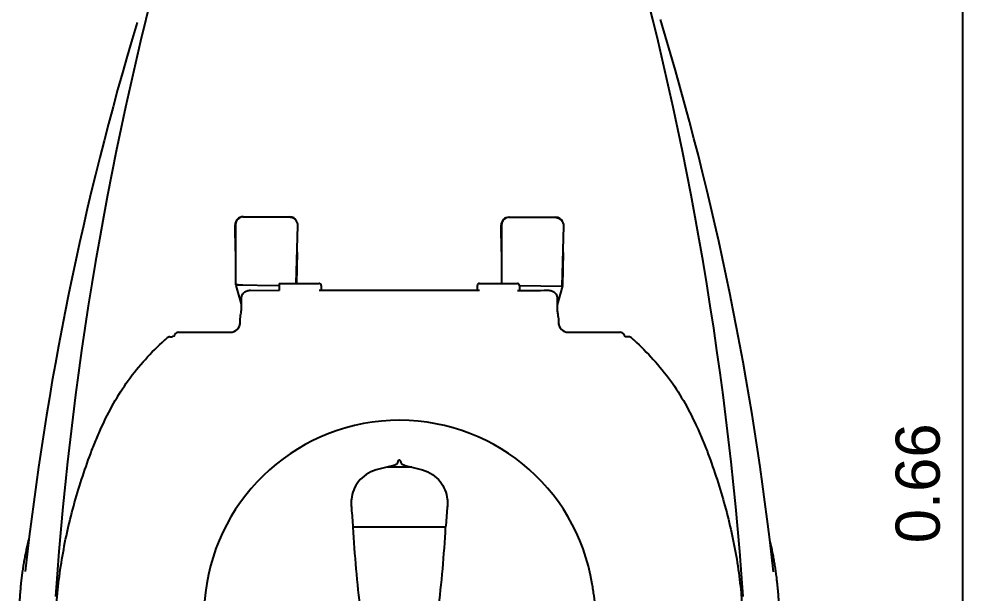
# Model space of a CAD drawing. Header units: millimetres. Extents: x 2.27 to 5, y 4.62 to 5.66.
# Drawn here: x 2.2773 to 2.7146, y 5.1411 to 5.4015 of the extents above; entities that cross this region are included whole.
import ezdxf

# ---------------------------------------------------------------- set-up
doc = ezdxf.new("R2010")
doc.units = ezdxf.units.MM
doc.linetypes.add('ACAD_ISO07W100', pattern=[3, 0, -3])
doc.styles.get("Standard").update_dxf_attribs({"font": 'arial.ttf'})
doc.dimstyles.new('cotas baños', dxfattribs={"dimtxt": 0.02, "dimasz": 0.015, "dimexe": 0.01, "dimexo": 0, "dimgap": 0.01, "dimtad": 1, "dimdsep": 46, "dimtxsty": 'Standard', "dimcen": 2.5, "dimadec": 0, "dimazin": 0, "dimtfac": 1, "dimtmove": 0, "dimatfit": 3, "dimfxl": 0, "dimarcsym": 0})

# ---------------------------------------------------------------- blocks, each defined once
blk = doc.blocks.new('SE2')
at = {"color": 7, "linetype": 'Continuous'}
for p, q in [((125.245, 345.64), (125.272, 345.64)), ((125.295, 345.64), (126.333, 345.64)), ((130.071, 345.571), (125.295, 345.64)), ((126.333, 345.64), (128.933, 345.64)), ((128.933, 345.64), (130.022, 345.64)), ((152.477, 345.59), (152.504, 345.59)), ((152.527, 345.59), (153.566, 345.59)), ((157.304, 345.521), (152.527, 345.59)), ((153.566, 345.59), (156.166, 345.59)), ((156.166, 345.59), (157.254, 345.59)), ((124.483, 342.131), (124.445, 344.828)), ((124.483, 344.84), (124.483, 338.677)), ((130.69, 338.807), (130.859, 344.749)), ((151.716, 342.081), (151.677, 344.778)), ((151.716, 344.79), (151.716, 338.807)), ((157.916, 338.539), (158.092, 344.699)), ((130.781, 342.018), (130.736, 338.807)), ((158.014, 341.968), (157.966, 338.616)), ((124.483, 338.677), (128.949, 338.614)), ((124.533, 338.666), (124.533, 338.677)), ((124.723, 338.666), (124.533, 338.666)), ((124.533, 338.666), (124.533, 338.64)), ((124.533, 338.64), (124.541, 338.614)), ((125.1, 336.682), (124.541, 338.614)), ((124.734, 338.666), (124.723, 338.666)), ((124.734, 338.666), (125.245, 338.666)), ((126.014, 338.108), (128.949, 338.089)), ((128.949, 338.807), (133.049, 338.807)), ((128.949, 338.807), (128.949, 338.089)), ((133.249, 338.607), (133.249, 338.096)), ((149.249, 338.096), (149.249, 338.607)), ((149.449, 338.807), (153.349, 338.807)), ((153.549, 338.607), (153.549, 338.101)), ((153.549, 338.601), (157.916, 338.539)), ((157.958, 338.564), (157.398, 336.629)), ((157.966, 338.616), (157.918, 338.616)), ((157.958, 338.564), (157.966, 338.59)), ((157.966, 338.59), (157.966, 338.616)), ((125.101, 336.476), (125.098, 337.322)), ((157.4, 337.321), (157.398, 336.476)), ((124.949, 334.606), (124.949, 335.115)), ((157.549, 335.114), (157.549, 334.606)), ((117.766, 333.336), (117.895, 333.336)), ((118.251, 333.542), (118.273, 333.582)), ((118.647, 333.807), (118.755, 333.807)), ((118.755, 333.807), (123.949, 333.807)), ((158.549, 333.807), (163.745, 333.807)), ((163.745, 333.807), (163.852, 333.807)), ((164.733, 333.336), (164.359, 333.336)), ((140.688, 320.16), (139.982, 319.98)), ((142.516, 319.98), (139.982, 319.98)), ((141.811, 320.16), (142.516, 319.98)), ((145.992, 313.842), (136.507, 313.842))]:
    blk.add_line(p, q, dxfattribs=at)
for centre, radius, start, end in [((455.937, 282.247), 350.751, 163.94627, 175.99719), ((-173.438, 282.247), 350.751, 4.00281, 16.05373), ((-131.747, 275.18), 313.162, 6.24845, 16.82993), ((414.438, 275.161), 313.355, 163.23339, 173.74638), ((125.245, 344.84), 0.8, 90, 180.81846), ((125.283, 344.84), 0.8, 89.18154, 180), ((130.022, 344.84), 0.8, 26.42896, 90), ((130.06, 344.771), 0.8, 358.36309, 89.18154), ((152.477, 344.79), 0.8, 90, 180.81846), ((152.516, 344.79), 0.8, 89.18154, 180), ((157.254, 344.79), 0.8, 26.42896, 90), ((157.292, 344.721), 0.8, 358.36309, 89.18154), ((124.733, 338.669), 0.2, 180.81846, 196.14434), ((133.049, 338.607), 0.2, 0, 90), ((141.171, -2320.611), 2658.707, 89.821601, 90.175033), ((149.449, 338.607), 0.2, 90, 180), ((153.349, 338.607), 0.2, 0, 90), ((151.549, 888.174), 550.089, 270.18747, 270.51409), ((157.766, 338.619), 0.2, 343.85566, 359.18154), ((123.949, 334.807), 1, 270, 0), ((158.549, 334.807), 1, 180, 270), ((140.511, 307.402), 34.607, 131.72578, 132.33041), ((117.761, 332.905), 0.431, 89.36731, 131.09904), ((117.899, 333.74), 0.404, 269.34634, 330.64924), ((118.65, 333.378), 0.429, 90.41115, 151.56149), ((163.849, 333.378), 0.429, 28.43856, 89.5888), ((164.737, 332.902), 0.435, 49.08747, 90.44618), ((142.212, 307.651), 34.272, 47.66816, 48.27718), ((141.27, 304.786), 20, 9.25476, 175.93872), ((140.94, 320.417), 0.131, 317.93231, 342.97756), ((141.559, 320.417), 0.131, 196.98716, 222.10296), ((255.258, 320.058), 118.914, 182.99671, 187.14397), ((29.892, 319.823), 116.254, 352.80856, 357.05076)]:
    blk.add_arc(centre, radius, start, end, dxfattribs=at)
blk.add_ellipse((165.528, 322.702), major_axis=(-15.657, 31.382), ratio=0.110156, start_param=-1.280538, end_param=-1.272211, dxfattribs=at)
for points, knots in [([(125.098, 337.322), (125.097, 337.374), (125.103, 337.425), (125.124, 337.527), (125.141, 337.577), (125.186, 337.673), (125.213, 337.719), (125.279, 337.805), (125.318, 337.846), (125.403, 337.919), (125.45, 337.952), (125.551, 338.009), (125.605, 338.033), (125.716, 338.071), (125.774, 338.086), (125.893, 338.104), (125.954, 338.109), (126.014, 338.108)], [0, 0, 0, 0, 0.125, 0.125, 0.25, 0.25, 0.375, 0.375, 0.5, 0.5, 0.625, 0.625, 0.75, 0.75, 0.875, 0.875, 1, 1, 1, 1]), ([(156.484, 338.107), (156.545, 338.107), (156.605, 338.103), (156.723, 338.085), (156.782, 338.07), (156.894, 338.032), (156.947, 338.008), (157.047, 337.952), (157.095, 337.918), (157.18, 337.846), (157.218, 337.806), (157.285, 337.719), (157.313, 337.673), (157.357, 337.577), (157.374, 337.527), (157.396, 337.425), (157.401, 337.373), (157.4, 337.321)], [0, 0, 0, 0, 0.125, 0.125, 0.25, 0.25, 0.375, 0.375, 0.5, 0.5, 0.625, 0.625, 0.75, 0.75, 0.875, 0.875, 1, 1, 1, 1]), ([(124.949, 335.115), (124.949, 335.187), (124.96, 335.271), (124.991, 335.459), (125.01, 335.564), (125.049, 335.795), (125.066, 335.919), (125.092, 336.185), (125.1, 336.326), (125.101, 336.476)], [0, 0, 0, 0, 0.25, 0.25, 0.5, 0.5, 0.75, 0.75, 1, 1, 1, 1]), ([(157.398, 336.476), (157.398, 336.326), (157.406, 336.184), (157.432, 335.919), (157.45, 335.794), (157.488, 335.563), (157.508, 335.458), (157.539, 335.27), (157.549, 335.186), (157.549, 335.114)], [0, 0, 0, 0, 0.25, 0.25, 0.5, 0.5, 0.75, 0.75, 1, 1, 1, 1]), ([(127.812, 253.27), (126.21, 254.254), (124.637, 255.28), (122.413, 257.009), (121.693, 257.619), (120.322, 258.911), (119.673, 259.595), (117.827, 261.737), (116.749, 263.253), (114.79, 266.401), (113.911, 268.033), (112.303, 271.384), (111.575, 273.11), (110.256, 276.612), (109.664, 278.388), (108.584, 281.971), (108.101, 283.778), (107.279, 287.431), (106.943, 289.277), (106.435, 292.975), (106.259, 294.823), (106.038, 298.518), (105.988, 300.366), (106.031, 304.059), (106.127, 305.905), (106.424, 308.673), (106.549, 309.596), (106.854, 311.441), (107.033, 312.365), (107.643, 315.12), (108.145, 316.935), (109.012, 319.62), (109.319, 320.508), (109.817, 321.828), (109.99, 322.266), (110.349, 323.136), (110.536, 323.569), (111.12, 324.854), (111.542, 325.697), (112.458, 327.326), (112.952, 328.114), (114.034, 329.623), (114.625, 330.347), (115.87, 331.717), (116.526, 332.366), (117.206, 332.986)], [0, 0, 0, 0, 0.0625, 0.0625, 0.09375, 0.09375, 0.125, 0.125, 0.1875, 0.1875, 0.25, 0.25, 0.3125, 0.3125, 0.375, 0.375, 0.4375, 0.4375, 0.5, 0.5, 0.5625, 0.5625, 0.625, 0.625, 0.6875, 0.6875, 0.71875, 0.71875, 0.75, 0.75, 0.8125, 0.8125, 0.84375, 0.84375, 0.859375, 0.859375, 0.875, 0.875, 0.90625, 0.90625, 0.9375, 0.9375, 0.96875, 0.96875, 1, 1, 1, 1]), ([(165.292, 332.986), (166.659, 331.741), (167.922, 330.381), (170.1, 327.341), (170.993, 325.704), (171.965, 323.563), (172.153, 323.13), (172.512, 322.258), (172.685, 321.819), (173.184, 320.497), (173.492, 319.606), (174.36, 316.915), (174.859, 315.106), (175.665, 311.466), (175.971, 309.633), (176.37, 305.938), (176.468, 304.076), (176.511, 300.334), (176.458, 298.446), (176.231, 294.709), (176.051, 292.853), (175.539, 289.174), (175.203, 287.351), (174.386, 283.734), (173.907, 281.94), (172.831, 278.377), (172.241, 276.606), (170.918, 273.093), (170.187, 271.363), (168.57, 267.999), (167.686, 266.359), (166.205, 263.986), (165.685, 263.21), (164.582, 261.692), (163.995, 260.947), (162.761, 259.525), (162.115, 258.85), (160.758, 257.577), (160.049, 256.979), (157.847, 255.272), (156.284, 254.251), (154.687, 253.27)], [0, 0, 0, 0, 0.0625, 0.0625, 0.125, 0.125, 0.140625, 0.140625, 0.15625, 0.15625, 0.1875, 0.1875, 0.25, 0.25, 0.3125, 0.3125, 0.375, 0.375, 0.4375, 0.4375, 0.5, 0.5, 0.5625, 0.5625, 0.625, 0.625, 0.6875, 0.6875, 0.75, 0.75, 0.8125, 0.8125, 0.84375, 0.84375, 0.875, 0.875, 0.90625, 0.90625, 0.9375, 0.9375, 1, 1, 1, 1]), ([(141.037, 320.329), (141.027, 320.318), (141.016, 320.307), (140.991, 320.287), (140.978, 320.278), (140.937, 320.253), (140.907, 320.239), (140.816, 320.2), (140.753, 320.179), (140.688, 320.16)], [0, 0, 0, 0, 0.125, 0.125, 0.25, 0.25, 0.5, 0.5, 1, 1, 1, 1]), ([(141.065, 320.379), (141.083, 320.444), (141.102, 320.508), (141.138, 320.602), (141.151, 320.633), (141.177, 320.678), (141.187, 320.693), (141.211, 320.719), (141.228, 320.733), (141.269, 320.734), (141.286, 320.72), (141.311, 320.694), (141.32, 320.679), (141.347, 320.635), (141.36, 320.603), (141.397, 320.509), (141.416, 320.444), (141.434, 320.379)], [0, 0, 0, 0, 0.25, 0.25, 0.375, 0.375, 0.4375, 0.4375, 0.5, 0.5, 0.5625, 0.5625, 0.625, 0.625, 0.75, 0.75, 1, 1, 1, 1]), ([(141.811, 320.16), (141.746, 320.179), (141.683, 320.2), (141.592, 320.239), (141.563, 320.253), (141.521, 320.278), (141.508, 320.287), (141.483, 320.307), (141.472, 320.318), (141.462, 320.329)], [0, 0, 0, 0, 0.5, 0.5, 0.75, 0.75, 0.875, 0.875, 1, 1, 1, 1]), ([(139.982, 319.98), (139.796, 319.935), (139.609, 319.892), (139.232, 319.81), (139.045, 319.767), (138.501, 319.597), (138.154, 319.433), (137.553, 319.026), (137.292, 318.782), (136.867, 318.244), (136.7, 317.954), (136.454, 317.345), (136.376, 317.033), (136.322, 316.556), (136.314, 316.395), (136.32, 316.075), (136.336, 315.916), (136.402, 315.118), (136.454, 314.48), (136.507, 313.842)], [0, 0, 0, 0, 0.0625, 0.0625, 0.125, 0.125, 0.25, 0.25, 0.375, 0.375, 0.5, 0.5, 0.625, 0.625, 0.6875, 0.6875, 0.75, 0.75, 1, 1, 1, 1]), ([(142.516, 319.98), (142.703, 319.935), (142.89, 319.892), (143.267, 319.81), (143.454, 319.767), (143.998, 319.597), (144.345, 319.433), (144.946, 319.026), (145.206, 318.782), (145.632, 318.244), (145.798, 317.954), (146.045, 317.345), (146.122, 317.033), (146.177, 316.556), (146.185, 316.395), (146.179, 316.075), (146.163, 315.916), (146.097, 315.118), (146.044, 314.48), (145.992, 313.842)], [0, 0, 0, 0, 0.0625, 0.0625, 0.125, 0.125, 0.25, 0.25, 0.375, 0.375, 0.5, 0.5, 0.625, 0.625, 0.6875, 0.6875, 0.75, 0.75, 1, 1, 1, 1]), ([(152.588, 270.723), (153.094, 271.371), (153.554, 272.045), (154.414, 273.426), (154.814, 274.133), (155.95, 276.292), (156.621, 277.788), (157.818, 280.817), (158.346, 282.352), (159.308, 285.446), (159.739, 287.007), (160.469, 290.165), (160.764, 291.764), (161.195, 295.005), (161.335, 296.633), (161.494, 299.882), (161.52, 301.506), (161.439, 303.943), (161.392, 304.755), (161.281, 305.973), (161.237, 306.378), (161.16, 306.987), (161.133, 307.19), (161.074, 307.596), (161.043, 307.802), (161.01, 308.002)], [0, 0, 0, 0, 0.0625, 0.0625, 0.125, 0.125, 0.25, 0.25, 0.375, 0.375, 0.5, 0.5, 0.625, 0.625, 0.75, 0.75, 0.875, 0.875, 0.9375, 0.9375, 0.96875, 0.96875, 0.984375, 0.984375, 1, 1, 1, 1])]:
    blk.add_open_spline(points, degree=3, knots=knots, dxfattribs=at)
for points, weights in [([(102.548, 308.15), (102.789, 310.377), (103.31, 312.556)], [0.94216281398, 0.922339074528, 0.90656203066]), ([(179.951, 308.15), (179.712, 310.357), (179.199, 312.516)], [0.94216281398, 0.922518420865, 0.906847833249])]:
    blk.add_rational_spline(points, weights, degree=2, dxfattribs=at)
for points in [[(141.249, 243.635), (141.075, 243.635), (140.9, 243.628), (125.757, 243.05), (117.501, 255.758), (103.717, 276.977), (102.403, 302.245), (102.392, 302.454), (102.382, 302.663), (102.251, 305.413), (102.548, 308.15)], [(141.249, 243.635), (141.424, 243.635), (141.599, 243.628), (156.742, 243.05), (164.998, 255.758), (178.782, 276.977), (180.096, 302.245), (180.107, 302.454), (180.117, 302.663), (180.248, 305.413), (179.951, 308.15)]]:
    blk.add_rational_spline(points, [1, 0.999818026965, 1, 0.869595072185, 1, 0.965853886877, 1, 0.999997543195, 1, 0.96771874759, 0.94216281398], degree=2, knots=[0, 0, 0, 0.004294, 0.004294, 0.32836, 0.32836, 0.929345, 0.929345, 0.934486, 0.934486, 1, 1, 1], dxfattribs=at)
blk = doc.blocks.new('*D9')
at = {"color": 0, "linetype": 'ACAD_ISO07W100', "lineweight": -2, "ltscale": 0.01, "transparency": 16777216}
for p, q in [((2.5065, 5.52161), (2.71463, 5.52161)), ((2.44942, 4.86061), (2.71463, 4.86061))]:
    blk.add_line(p, q, dxfattribs=at)
at = {"color": 0, "lineweight": -2, "ltscale": 0.01, "transparency": 16777216}
blk.add_line((2.70463, 5.50661), (2.70463, 4.87561), dxfattribs=at)
at = {"color": 0, "ltscale": 0.01, "transparency": 16777216}
for points in [[(2.70213, 5.50661), (2.70713, 5.50661), (2.70463, 5.52161)], [(2.70213, 4.87561), (2.70713, 4.87561), (2.70463, 4.86061)]]:
    blk.add_solid(points, dxfattribs=at)
at = {"layer": 'Defpoints', "color": 0, "ltscale": 0.01, "transparency": 16777216}
for p in [(2.5065, 5.52161), (2.44942, 4.86061), (2.70463, 4.86061)]:
    blk.add_point(p, dxfattribs=at)
at = {"color": 0, "lineweight": 9, "ltscale": 0.01, "transparency": 16777216, "insert": (2.68442, 5.19111), "char_height": 0.02, "attachment_point": 5, "rotation": 90}
blk.add_mtext('0.66', dxfattribs=at)

msp = doc.modelspace()

# ---------------------------------------------------------------- block references
at = {"xscale": 0.0044247438065974, "yscale": 0.0044247438065974, "zscale": 0.0044247438065974}
msp.add_blockref('SE2', (1.82443, 3.78259), dxfattribs=at)

# ---------------------------------------------------------------- dimensions: what is measured, and where the dimension line sits
at = {"color": 253, "lineweight": 9, "ltscale": 0.01}
dim = msp.add_linear_dim(base=(2.70463, 4.86061), p1=(2.5065, 5.52161), p2=(2.44942, 4.86061), angle=90, dimstyle='cotas baños', dxfattribs=at)
dim.commit()
dim.dimension.update_dxf_attribs({"geometry": '*D9', "text_midpoint": (2.68442, 5.19111)})

doc.saveas('drawing.dxf')
